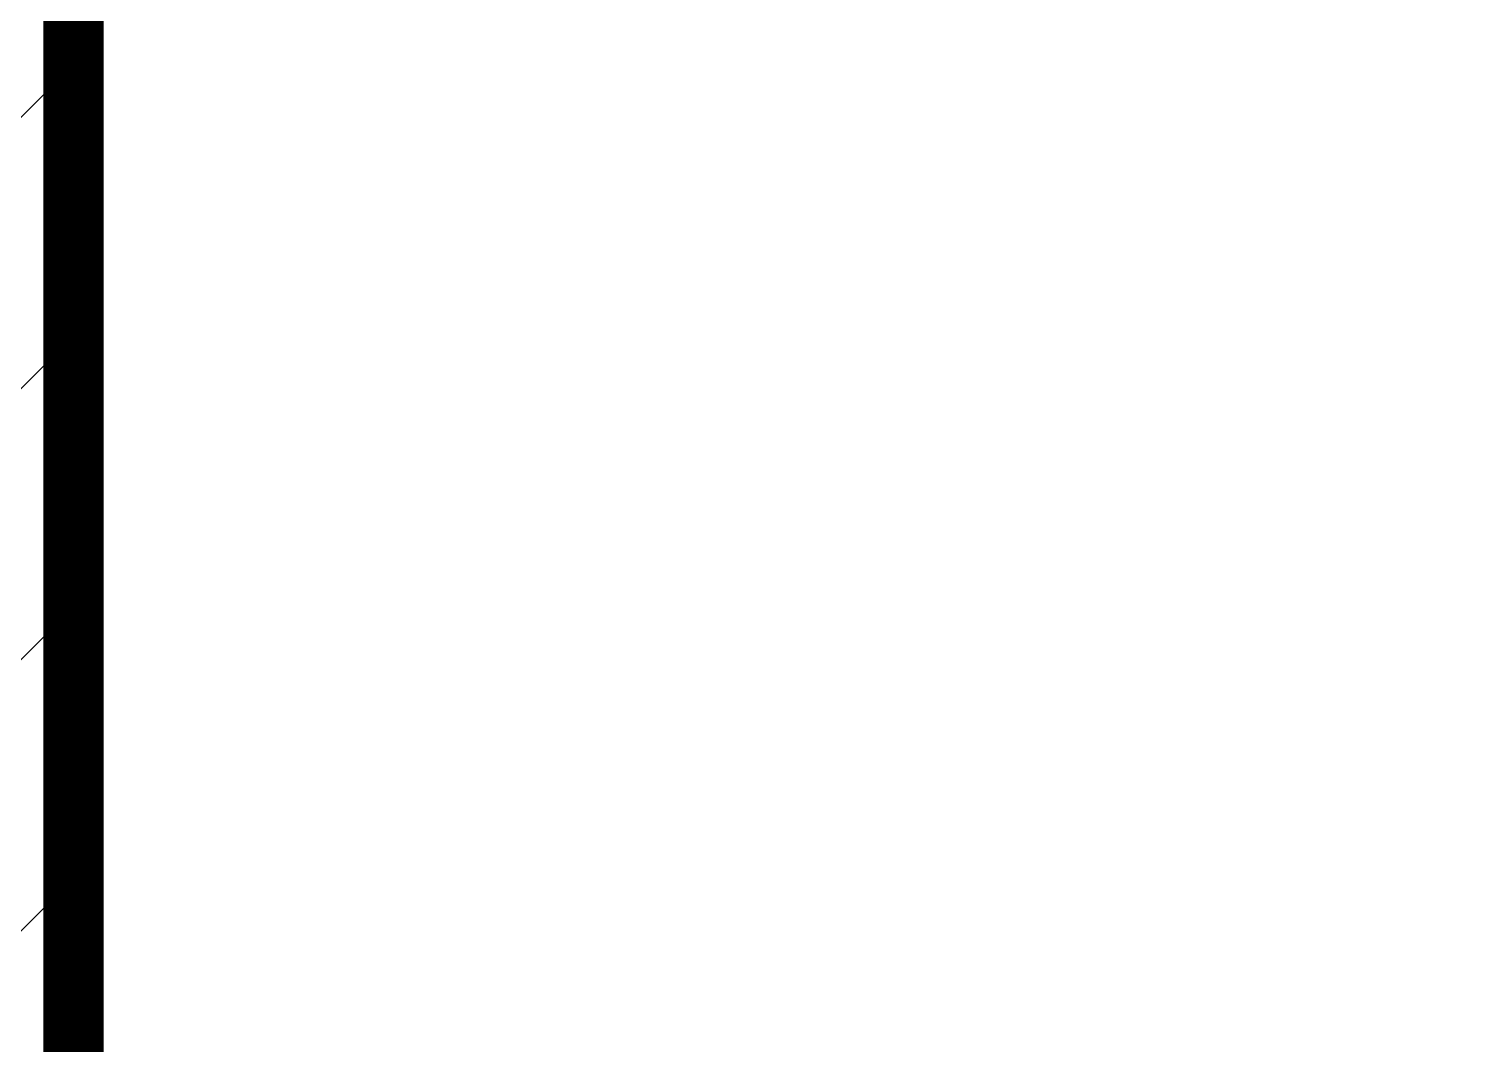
# Model space of a CAD drawing. Header units: millimetres. Extents: x 4739419 to 5837985, y 2291271 to 3446271.
# Drawn here: x 4931891 to 4939112, y 2456154 to 2461194 of the extents above; entities that cross this region are included whole.
import ezdxf

# ---------------------------------------------------------------- set-up
doc = ezdxf.new("R2010")
doc.units = ezdxf.units.MM
doc.layers.get('0').update_dxf_attribs({"color": 255})
doc.layers.add('HEB-Angle joint', color=1, linetype='Continuous')
doc.layers.add('HEB-Area(PC Topping)', color=3, linetype='Continuous')
doc.layers.add('XR-평면도$0$A-CNTL', color=9, linetype='Continuous', lineweight=15)

# ---------------------------------------------------------------- blocks, each defined once
blk = doc.blocks.new('XR-평면도$0$중심선(210216)')
at = {"layer": 'XR-평면도$0$A-CNTL', "ltscale": 300}
blk.add_lwpolyline([(66000, 206000), (66000, -10000)], dxfattribs=at)

msp = doc.modelspace()

# ---------------------------------------------------------------- hatches: boundary and pattern name
at = {"layer": 'HEB-Area(PC Topping)'}
h = msp.add_hatch(dxfattribs=at)
h.set_pattern_fill('ANSI31', color=256, scale=300)
h.set_pattern_definition([(45, (-566477.5, 0), (-673.51921, 673.51921), [])])
h.paths.add_polyline_path([(4932208.8, 2488391.2), (4932208.8, 2491231.7), (4970731.5, 2491257.7), (4970731.5, 2454889.2), (4949708.8, 2454889.2), (4949708.8, 2458391.2), (4947708.8, 2458391.2), (4947708.8, 2454885.2), (4943208.8, 2454885.2), (4943208.8, 2488391.2)])
h.paths.add_polyline_path([(4909558.8, 2488060.8), (4909558.8, 2454891.2), (4932208.8, 2454891.2), (4932208.8, 2488060.8)])

# ---------------------------------------------------------------- linework, layer by layer
at = {"color": 6, "const_width": 300}
msp.add_lwpolyline([(4932111.8, 2488391.2), (4943111.8, 2488391.2), (4943111.8, 2454891.2), (4932111.8, 2454891.2)], close=True, dxfattribs=at)
at = {"layer": 'HEB-Angle joint', "const_width": 300}
msp.add_lwpolyline([(4909461.8, 2488060.8), (4932111.8, 2488060.8), (4932111.8, 2454891.2), (4909461.8, 2454891.2)], close=True, dxfattribs=at)

# ---------------------------------------------------------------- block references
at = {"layer": 'XR-평면도$0$A-CNTL'}
msp.add_blockref('XR-평면도$0$중심선(210216)', (4866111.8, 2336391.2), dxfattribs=at)

doc.saveas('drawing.dxf')
